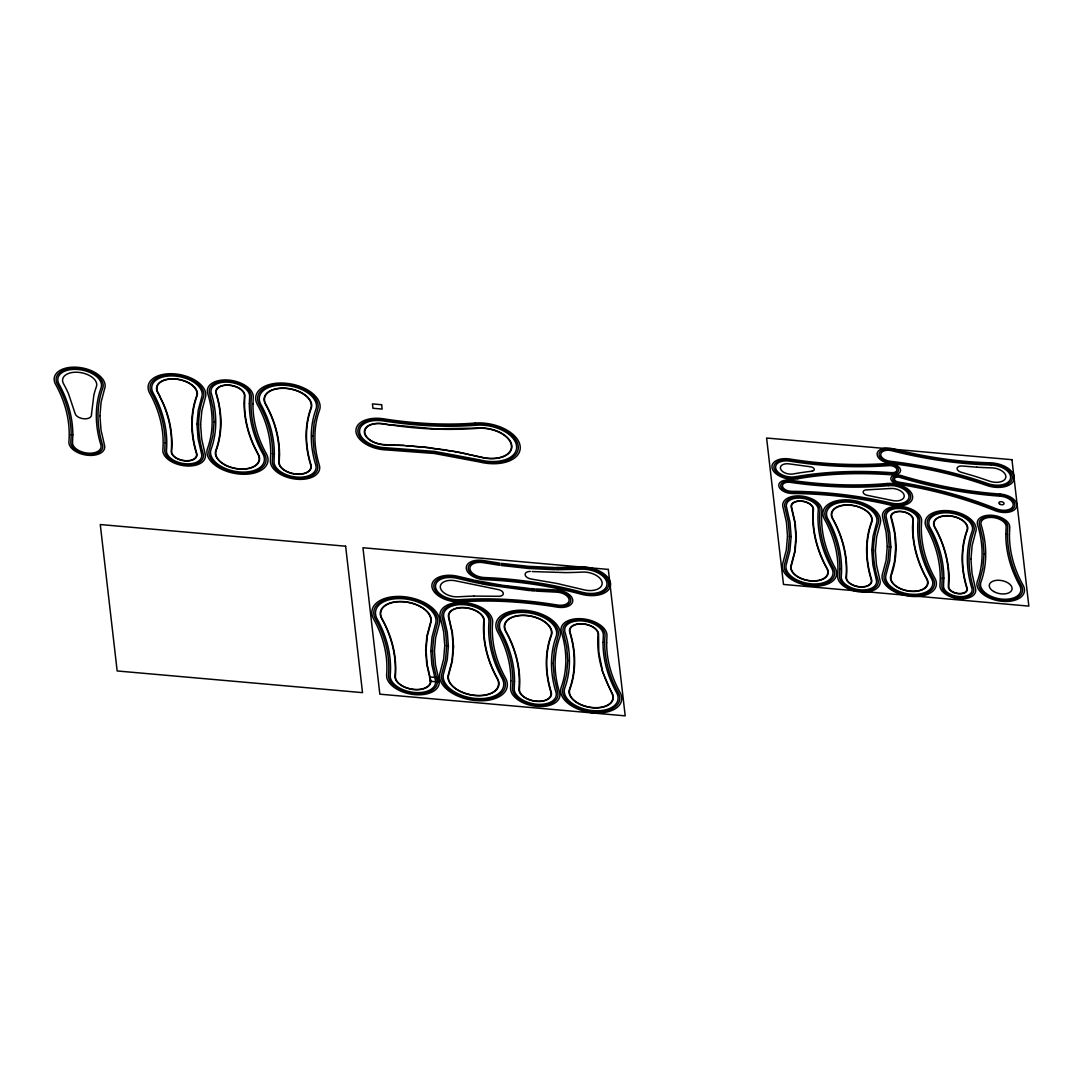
<?xml version="1.0" encoding="UTF-8"?>
<svg xmlns="http://www.w3.org/2000/svg" width="1083" height="1083" viewBox="0 0 1083 1083"><rect width="100%" height="100%" fill="white"/><g stroke="black" fill="none" stroke-linecap="round" stroke-linejoin="round"><path stroke-width="1.5" d="M555.417 567.533L579.676 567.032A24.11 13.835 11 0 1 610.582 583.899A24.11 13.835 11 0 1 581.246 594.215C549.812 585.768 517.417 581.043 484.913 579.716A16.448 9.436 11 0 1 466.259 568.196A16.448 9.436 11 0 1 483.817 560.615L499.777 563.16M555.796 568.71L580.258 568.196A22.147 12.698 11 0 1 608.646 583.696A22.147 12.698 11 0 1 581.693 593.159C550.029 584.644 517.39 579.879 484.629 578.552A14.485 8.312 11 0 1 468.208 568.413A14.485 8.312 11 0 1 483.668 561.725L499.723 564.297M556.12 569.726L580.759 569.198A20.442 11.723 11 0 1 606.967 583.507A20.442 11.723 11 0 1 582.085 592.252C550.205 583.683 517.349 578.877 484.385 577.537A12.779 7.324 11 0 1 469.887 568.589A12.779 7.324 11 0 1 483.532 562.7L499.683 565.285M554.198 567.519L528.179 566.301L501.226 563.363M554.577 568.697L528.342 567.465L501.199 564.5M554.889 569.699L528.49 568.467L501.172 565.488M395.322 444.978L385.467 444.68A17.761 10.18 11 0 1 364.754 432.577A17.761 10.18 11 0 1 383.071 423.927L389.569 424.902M396.784 445.275L405.218 445.492M403.81 445.411L385.534 444.91A18.154 10.41 11 0 1 364.362 432.55A18.154 10.41 11 0 1 383.098 423.71C414.356 429.058 446.372 430.628 478.036 428.326A25.423 14.58 11 0 1 511.406 445.533A25.423 14.58 11 0 1 481.366 457.148L460.816 452.843M404.866 445.709L413.34 446.088M406.477 445.803L425.497 447.252M532.173 571.567L565.759 572.609A246.924 141.629 11 0 0 582.194 572.081A15.595 8.948 11 0 1 602.175 582.992A15.595 8.948 11 0 1 583.196 589.653L557.231 583.52L530.765 578.945A6.498 3.736 11 0 1 525.106 574.599A6.498 3.736 11 0 1 530.332 571.431M535.923 588.962L555.728 589.951A14.742 8.461 11 0 1 572.731 600.117A14.742 8.461 11 0 1 557.298 607.143C525.526 601.918 493.171 599.698 461.02 601.85A22.405 12.847 11 0 1 431.9 586.458A22.405 12.847 11 0 1 458.705 576.494L473.677 580.041M536.112 590.127L556.053 591.115A12.779 7.324 11 0 1 570.795 599.928A12.779 7.324 11 0 1 557.407 606.02C525.404 600.754 492.806 598.52 460.397 600.686A20.442 11.723 11 0 1 433.836 586.648A20.442 11.723 11 0 1 458.299 577.564L473.393 581.138M536.275 591.128L556.337 592.13A11.074 6.349 11 0 1 569.103 599.765A11.074 6.349 11 0 1 557.515 605.045C525.296 599.752 492.481 597.505 459.869 599.684A18.736 10.749 11 0 1 435.515 586.81A18.736 10.749 11 0 1 457.933 578.484L473.136 582.085M534.636 588.868L530.738 588.556M534.812 590.032L530.887 589.721M534.961 591.034L531.022 590.722M414.044 446.372L428.841 447.631M529.438 588.448L502.106 585.24L474.841 580.298M529.587 589.612L484.426 583.385M529.709 590.614L487.729 584.996M535.923 701.107L537.195 701.215A16.055 9.206 11 0 0 545.994 699.956L546.468 699.74A16.055 9.206 11 0 0 550.841 692.01C545.142 673.694 544.397 653.455 551.044 635.274A23.718 13.605 11 0 0 526.473 615.631A23.718 13.605 11 0 0 505.978 631.294C515.779 648.812 521.126 669.118 519.42 689.235A16.055 9.206 11 0 0 523.59 696.531L523.996 696.829A16.055 9.206 11 0 0 535.828 701.107L535.828 701.107M425.781 447.509L429.518 447.712M429.328 447.915L446.426 450.068M430.032 448.01L455.577 451.625M389.582 424.671L434.811 428.827L477.914 428.083A25.816 14.81 11 0 1 511.785 445.573A25.816 14.81 11 0 1 481.285 457.364L467.694 454.237M446.941 450.379L460.424 452.532M455.984 451.922L467.044 453.872M486.565 584.793L481.353 583.791M483.275 583.168L481.542 582.83M480.405 582.6L474.557 581.395M480.202 583.561L477.847 583.087M476.669 582.844L474.313 582.343M833.206 519.366L832.813 518.662A20.306 11.656 11 0 1 850.372 505.247A20.306 11.656 11 0 1 871.409 522.06C864.654 540.485 865.425 560.994 871.192 579.554A12.644 7.256 11 0 1 859.767 586.756A12.644 7.256 11 0 1 846.432 577.361C848.111 557.528 843.048 537.493 833.599 520.084L832.448 518.689A20.712 11.872 11 0 1 850.345 505.016A20.712 11.872 11 0 1 871.788 522.155C865.046 540.552 865.818 561.021 871.571 579.554A13.037 7.486 11 0 1 859.794 586.986A13.037 7.486 11 0 1 846.053 577.307C847.732 557.488 842.655 537.493 833.233 520.111M159.553 395.417L158.023 392.56A20.306 11.656 11 0 1 175.568 379.145A20.306 11.656 11 0 1 196.619 395.972C189.85 414.383 190.635 434.892 196.402 453.452A12.644 7.256 11 0 1 184.976 460.654A12.644 7.256 11 0 1 171.642 451.273C173.104 432.198 168.907 412.447 159.431 395.918M160.284 396.852L157.658 392.587A20.712 11.872 11 0 1 175.541 378.915A20.712 11.872 11 0 1 196.998 396.067C190.242 414.451 191.028 434.933 196.781 453.466A13.037 7.486 11 0 1 185.003 460.884A13.037 7.486 11 0 1 171.249 451.205C172.82 432.659 168.488 413.896 160.149 397.339M254.126 446.724L257.984 454.291A22.012 12.63 11 0 1 238.964 468.831A22.012 12.63 11 0 1 216.153 450.596C222.854 432.307 222.096 411.919 216.37 393.495A14.35 8.231 11 0 1 229.325 385.318A14.35 8.231 11 0 1 244.46 395.972C243.012 413.246 246.667 430.75 253.977 446.413M602.189 670.77L611.692 693.012A22.012 12.63 11 0 1 592.672 707.551A22.012 12.63 11 0 1 569.861 689.316C576.562 671.027 575.804 650.639 570.078 632.201A14.35 8.231 11 0 1 583.033 624.038A14.35 8.231 11 0 1 598.168 634.692C596.178 655.12 602.324 675.237 612.057 692.985A22.405 12.847 11 0 1 592.699 707.781A22.405 12.847 11 0 1 569.482 689.221C576.17 670.959 575.411 650.612 569.685 632.201A14.742 8.461 11 0 1 583.006 623.808A14.742 8.461 11 0 1 598.547 634.746L598.791 652.426L602.378 670.133M72.832 434.703L72.534 442.392A14.485 8.312 11 0 0 87.804 453.141A14.485 8.312 11 0 0 100.881 444.896C95.142 426.472 94.383 406.098 101.085 387.809A22.147 12.698 11 0 0 78.152 369.479A22.147 12.698 11 0 0 59.01 384.099C67.606 399.505 72.845 416.982 72.832 434.703M99.934 415.723L101.017 430.073L104.442 444.964A18.154 10.41 11 0 1 88.048 455.293A18.154 10.41 11 0 1 68.906 441.823C70.612 421.869 65.305 401.739 55.585 384.357A25.816 14.81 11 0 1 77.895 367.313A25.816 14.81 11 0 1 104.645 388.689L101.112 402.064L99.934 415.723M453.56 646.741L452.356 660.996L448.836 674.289A25.423 14.58 11 0 0 475.18 695.34A25.423 14.58 11 0 0 497.151 678.554C487.404 661.144 482.111 640.987 483.803 621.006A17.761 10.18 11 0 0 465.081 607.82A17.761 10.18 11 0 0 449.039 617.933L452.45 632.689L453.56 646.741M912.536 527.096C912.441 545.209 917.775 563.092 926.561 578.836A18.614 10.668 11 0 1 910.478 591.128A18.614 10.668 11 0 1 891.201 575.723C898.01 557.176 897.225 536.545 891.431 517.85A10.938 6.281 11 0 1 901.313 511.623A10.938 6.281 11 0 1 912.847 519.745L912.536 527.096M943.848 578.132L943.55 585.822A14.485 8.312 11 0 0 958.821 596.571A14.485 8.312 11 0 0 971.898 588.326C966.171 569.902 965.413 549.528 972.114 531.252A22.147 12.698 11 0 0 949.168 512.909A22.147 12.698 11 0 0 930.026 527.529C938.623 542.935 943.875 560.412 943.848 578.132M948.64 578.755L948.329 586.566A9.639 5.523 11 0 0 958.496 593.728A9.639 5.523 11 0 0 967.187 588.231C961.352 569.468 960.594 548.702 967.417 530.088A17.301 9.923 11 0 0 949.493 515.752A17.301 9.923 11 0 0 934.548 527.177C943.307 542.881 948.654 560.696 948.64 578.755M949.033 578.796L948.722 586.634A9.246 5.293 11 0 0 958.469 593.484A9.246 5.293 11 0 0 966.808 588.231C960.973 569.428 960.188 548.648 967.038 529.993A16.908 9.693 11 0 0 949.52 515.995A16.908 9.693 11 0 0 934.913 527.15C943.686 542.881 949.046 560.71 949.033 578.796M970.95 559.153L972.033 573.503L975.458 588.394A18.154 10.41 11 0 1 959.064 598.737A18.154 10.41 11 0 1 939.936 585.253C941.628 565.299 936.335 545.169 926.615 527.8A25.816 14.81 11 0 1 948.925 510.743A25.816 14.81 11 0 1 975.661 532.132L972.141 545.494L970.95 559.153M984.041 553.751L982.836 568.237L979.249 581.801A22.147 12.698 11 0 0 1002.195 600.144A22.147 12.698 11 0 0 1021.337 585.524C1011.468 567.898 1006.093 547.47 1007.813 527.231A14.485 8.312 11 0 0 992.542 516.483A14.485 8.312 11 0 0 979.465 524.727L982.877 539.415L984.041 553.751M1005.823 534.271C1005.728 552.249 1011.021 570.01 1019.739 585.646A20.442 11.723 11 0 1 1002.073 599.143A20.442 11.723 11 0 1 980.9 582.221C987.642 563.81 986.884 543.3 981.117 524.754A12.779 7.324 11 0 1 992.664 517.484A12.779 7.324 11 0 1 1006.134 526.974L1005.823 534.271M1009.451 534.731C1009.356 552.465 1014.568 569.969 1023.164 585.389A24.11 13.835 11 0 1 1002.33 601.309A24.11 13.835 11 0 1 977.353 581.341C984 563.187 983.242 542.976 977.556 524.686A16.448 9.436 11 0 1 992.407 515.318A16.448 9.436 11 0 1 1009.749 527.529L1009.451 534.731M165.09 442.676L164.792 450.203A19.589 11.236 11 0 0 185.45 464.742A19.589 11.236 11 0 0 203.144 453.587C197.526 435.515 196.754 415.561 203.333 397.637A27.265 15.636 11 0 0 175.108 375.07A27.265 15.636 11 0 0 151.539 393.061C159.973 408.169 165.103 425.308 165.09 442.676M244.541 402.984C244.392 420.935 249.659 438.656 258.35 454.264A22.405 12.847 11 0 1 238.991 469.061A22.405 12.847 11 0 1 215.774 450.501C222.462 432.239 221.717 411.892 215.991 393.481A14.742 8.461 11 0 1 229.298 385.088A14.742 8.461 11 0 1 244.853 396.026L244.541 402.984M249.334 403.607C249.185 421.219 254.343 438.601 262.871 453.912A27.265 15.636 11 0 1 239.316 471.917A27.265 15.636 11 0 1 211.077 449.337C217.642 431.427 216.898 411.445 211.28 393.386A19.589 11.236 11 0 1 228.973 382.231A19.589 11.236 11 0 1 249.632 396.784L249.334 403.607M252.962 404.081C252.813 421.422 257.876 438.574 266.296 453.655A30.933 17.734 11 0 1 239.56 474.07A30.933 17.734 11 0 1 207.53 448.457C214.014 430.79 213.243 411.12 207.719 393.319A23.257 13.348 11 0 1 228.716 380.079A23.257 13.348 11 0 1 253.246 397.339L252.962 404.081M312.96 436.259L314.056 450.582L317.387 464.973A23 13.186 11 0 1 296.62 478.077A23 13.186 11 0 1 272.361 460.992C274.026 441.431 268.855 421.68 259.311 404.636A30.662 17.585 11 0 1 285.817 384.384A30.662 17.585 11 0 1 317.576 409.78L314.151 422.722L312.96 436.259M425.646 650.003L426.702 664.177L430.168 679.285A17.761 10.18 11 0 1 414.126 689.397A17.761 10.18 11 0 1 395.403 676.212C397.109 656.23 391.802 636.059 382.055 618.664A25.423 14.58 11 0 1 404.027 601.877A25.423 14.58 11 0 1 430.371 622.928L426.864 636.154L425.646 650.003M426.039 650.044L427.162 664.637L430.547 679.298A18.154 10.41 11 0 1 414.153 689.627A18.154 10.41 11 0 1 395.011 676.158C396.716 656.203 391.423 636.073 381.69 618.691A25.816 14.81 11 0 1 404.013 601.647A25.816 14.81 11 0 1 430.75 623.023L427.244 636.235L426.039 650.044M430.831 650.68L431.86 664.569L435.258 679.379A23 13.186 11 0 1 414.491 692.484A23 13.186 11 0 1 390.232 675.413C391.897 655.824 386.712 636.087 377.182 619.043A30.662 17.585 11 0 1 403.675 598.791A30.662 17.585 11 0 1 435.447 624.187L432.009 637.129L430.831 650.68M432.51 650.897L433.579 664.948L436.909 679.42A24.706 14.174 11 0 1 414.599 693.486A24.706 14.174 11 0 1 388.553 675.142C390.205 655.702 385.061 636.087 375.584 619.165A32.368 18.56 11 0 1 403.566 597.789A32.368 18.56 11 0 1 437.099 624.593L433.647 637.697L432.51 650.897M434.445 651.14L435.474 664.84L438.818 679.461A26.669 15.297 11 0 1 414.735 694.636A26.669 15.297 11 0 1 386.617 674.844C388.256 655.553 383.152 636.1 373.757 619.314A34.331 19.697 11 0 1 403.431 596.638A34.331 19.697 11 0 1 438.994 625.067L435.623 637.806L434.445 651.14M444.761 645.671L443.651 659.033L440.212 672.15A34.331 19.697 11 0 0 475.775 700.579A34.331 19.697 11 0 0 505.45 677.904C496.041 661.131 490.965 641.65 492.603 622.373A26.669 15.297 11 0 0 464.472 602.581A26.669 15.297 11 0 0 440.388 617.757L443.651 631.849L444.761 645.671M446.697 645.779L445.56 659.52L442.121 672.611A32.368 18.56 11 0 0 475.654 699.428A32.368 18.56 11 0 0 503.622 678.053C494.146 661.131 489.002 641.515 490.653 622.075A24.706 14.174 11 0 0 464.607 603.732A24.706 14.174 11 0 0 442.297 617.797L445.627 632.269L446.697 645.779M448.389 646.131L447.265 659.696L443.759 673.03A30.662 17.585 11 0 0 475.532 698.427A30.662 17.585 11 0 0 502.038 678.175C492.494 661.131 487.309 641.38 488.974 621.804A23 13.186 11 0 0 464.729 604.734A23 13.186 11 0 0 443.949 617.824L447.279 632.228L448.389 646.131M453.168 646.754L451.963 660.982L448.457 674.195A25.816 14.81 11 0 0 475.207 695.57A25.816 14.81 11 0 0 497.517 678.527C487.783 661.144 482.504 641.014 484.196 621.06A18.154 10.41 11 0 0 465.054 607.59A18.154 10.41 11 0 0 448.66 617.919L452.044 632.58L453.168 646.754M553.156 663.432L554.266 677.741L557.583 692.145A23 13.186 11 0 1 536.816 705.236A23 13.186 11 0 1 512.557 688.165C514.222 668.59 509.051 648.839 499.507 631.795A30.662 17.585 11 0 1 526.013 611.557A30.662 17.585 11 0 1 557.772 636.953L554.347 649.881L553.156 663.432M603.041 642.327C602.879 659.926 608.037 677.322 616.579 692.633A27.265 15.636 11 0 1 593.024 710.624A27.265 15.636 11 0 1 564.784 688.057C571.35 670.133 570.606 650.166 564.988 632.106A19.589 11.236 11 0 1 582.681 620.952A19.589 11.236 11 0 1 603.339 635.491L603.041 642.327M606.67 642.801C606.507 660.143 611.584 677.281 620.004 692.362A30.933 17.734 11 0 1 593.267 712.79A30.933 17.734 11 0 1 561.238 687.177C567.709 669.511 566.951 649.841 561.414 632.039A23.257 13.348 11 0 1 582.424 618.799A23.257 13.348 11 0 1 606.954 636.059L606.67 642.801M839.88 568.778L839.582 576.291A19.589 11.236 11 0 0 860.24 590.844A19.589 11.236 11 0 0 877.934 579.676C872.329 561.617 871.558 541.662 878.137 523.739A27.265 15.636 11 0 0 849.898 501.158A27.265 15.636 11 0 0 826.343 519.163C834.763 534.271 839.907 551.396 839.88 568.778M196.971 424.13L198.067 438.696L201.492 453.547A17.883 10.261 11 0 1 185.328 463.741A17.883 10.261 11 0 1 166.471 450.46C168.163 430.479 162.856 410.335 153.136 392.939A25.559 14.661 11 0 1 175.216 376.072A25.559 14.661 11 0 1 201.695 397.231L198.216 410.24L196.971 424.13M200.599 424.604L201.668 438.926L205.053 453.628A21.552 12.36 11 0 1 185.586 465.893A21.552 12.36 11 0 1 162.843 449.892C164.521 430.208 159.296 410.349 149.711 393.197A29.227 16.759 11 0 1 174.972 373.906A29.227 16.759 11 0 1 205.242 398.111L201.831 410.917L200.599 424.604M214.082 421.883L212.891 435.894L209.425 448.931A28.957 16.611 11 0 0 239.438 472.919A28.957 16.611 11 0 0 264.455 453.791C254.843 436.639 249.645 416.738 251.31 397.041A21.294 12.211 11 0 0 228.851 381.23A21.294 12.211 11 0 0 209.628 393.359L212.999 408.007L214.082 421.883M270.723 453.601L270.425 460.695A24.963 14.323 11 0 0 296.756 479.228A24.963 14.323 11 0 0 319.295 465.013C313.799 447.333 313.055 427.785 319.485 410.254A32.625 18.722 11 0 0 285.682 383.233A32.625 18.722 11 0 0 257.483 404.771C265.768 419.635 270.791 436.503 270.723 453.601M274.337 454.061L274.053 461.263A21.294 12.211 11 0 0 274.337 464.025L274.486 464.472A21.294 12.211 11 0 0 301.074 477.17L301.778 477.129A21.294 12.211 11 0 0 316.033 468.14L316.074 467.721A21.294 12.211 11 0 0 315.735 464.945C310.158 447.008 309.4 427.176 315.925 409.374A28.957 16.611 11 0 0 285.926 385.386A28.957 16.611 11 0 0 260.895 404.514C269.315 419.595 274.419 436.72 274.337 454.061M279.13 454.684L278.832 462.008A16.448 9.436 11 0 0 296.173 474.219A16.448 9.436 11 0 0 311.024 464.851C305.338 446.562 304.58 426.35 311.241 408.21A24.11 13.835 11 0 0 286.25 388.242A24.11 13.835 11 0 0 265.416 404.162C273.985 419.541 279.211 436.99 279.13 454.684M279.522 454.738L279.224 462.075A16.055 9.206 11 0 0 285.479 470.739L286.007 471.037A16.055 9.206 11 0 0 295.293 473.894L296.661 474.029A16.055 9.206 11 0 0 307.734 471.782L308.086 471.538A16.055 9.206 11 0 0 310.645 464.851C304.959 446.521 304.188 426.296 310.848 408.115A23.718 13.605 11 0 0 286.278 388.472A23.718 13.605 11 0 0 265.782 404.135C274.378 419.541 279.604 437.018 279.522 454.738M510.919 680.76L510.621 687.854A24.963 14.323 11 0 0 536.951 706.4A24.963 14.323 11 0 0 559.491 692.172C553.995 674.506 553.251 654.958 559.681 637.413A32.625 18.722 11 0 0 525.878 610.392A32.625 18.722 11 0 0 497.679 631.944C505.964 646.808 510.986 663.676 510.919 680.76M514.533 681.234L514.249 688.422A21.294 12.211 11 0 0 514.533 691.198L514.682 691.631A21.294 12.211 11 0 0 531.333 703.354L532.051 703.517A21.294 12.211 11 0 0 556.229 695.313L556.269 694.88A21.294 12.211 11 0 0 555.931 692.105C550.354 674.168 549.609 654.335 556.12 636.533A28.957 16.611 11 0 0 526.121 612.558A28.957 16.611 11 0 0 501.091 631.673C509.511 646.768 514.615 663.879 514.533 681.234M519.326 681.857L519.028 689.181A16.448 9.436 11 0 0 536.369 701.378A16.448 9.436 11 0 0 551.22 692.023C545.534 673.734 544.776 653.509 551.437 635.369A24.11 13.835 11 0 0 526.446 615.401A24.11 13.835 11 0 0 505.612 631.321C514.195 646.713 519.407 664.163 519.326 681.857M567.79 660.603L566.585 674.614L563.133 687.651A28.957 16.611 11 0 0 593.132 711.626A28.957 16.611 11 0 0 618.163 692.511C608.551 675.359 603.353 655.459 605.018 635.762A21.294 12.211 11 0 0 582.559 619.95A21.294 12.211 11 0 0 563.322 632.079L566.707 646.713L567.79 660.603M787.503 536.085L786.326 549.934L782.819 563.201A27.522 15.785 11 0 0 811.329 585.984A27.522 15.785 11 0 0 835.115 567.817C825.449 550.557 820.21 530.562 821.889 510.743A19.86 11.385 11 0 0 800.946 496A19.86 11.385 11 0 0 783.023 507.304L786.42 522.101L787.503 536.085M789.453 536.342L788.262 550.299L784.728 563.674A25.559 14.661 11 0 0 811.194 584.834A25.559 14.661 11 0 0 833.287 567.952C823.554 550.557 818.261 530.413 819.953 510.431A17.883 10.261 11 0 0 801.082 497.151A17.883 10.261 11 0 0 784.931 507.345L788.356 522.196L789.453 536.342M791.131 536.559L789.94 550.611L786.38 564.081A23.853 13.686 11 0 0 811.086 583.832A23.853 13.686 11 0 0 831.69 568.088C821.889 550.57 816.568 530.277 818.274 510.174A16.191 9.287 11 0 0 801.203 498.153A16.191 9.287 11 0 0 786.583 507.372L790.021 522.317L791.131 536.559M795.924 537.168L794.705 551.504L791.077 565.245A19.007 10.898 11 0 0 810.761 580.975A19.007 10.898 11 0 0 827.182 568.426C817.191 550.597 811.749 529.912 813.482 509.43A11.331 6.498 11 0 0 801.528 501.009A11.331 6.498 11 0 0 791.294 507.467L794.8 522.683L795.924 537.168M796.303 537.222L795.084 551.572L791.456 565.34A18.614 10.668 11 0 0 810.734 580.745A18.614 10.668 11 0 0 826.816 568.467C816.812 550.584 811.357 529.898 813.103 509.362A10.938 6.281 11 0 0 801.555 501.239A10.938 6.281 11 0 0 791.673 507.467L795.193 522.751L796.303 537.222M871.774 550.232L872.857 564.798L876.282 579.649A17.883 10.261 11 0 1 860.132 589.842A17.883 10.261 11 0 1 841.261 576.562C842.967 556.581 837.66 536.437 827.926 519.028A25.559 14.661 11 0 1 850.02 502.16A25.559 14.661 11 0 1 876.485 523.319L873.02 536.342L871.774 550.232M875.389 550.706L876.472 565.069L879.843 579.716A21.552 12.36 11 0 1 860.376 591.995A21.552 12.36 11 0 1 837.646 575.994C839.311 556.31 834.1 536.451 824.515 519.298A29.227 16.759 11 0 1 849.762 500.008A29.227 16.759 11 0 1 880.032 524.199L876.621 537.019L875.389 550.706M887.261 546.468L886.084 560.317L882.577 573.584A27.522 15.785 11 0 0 911.087 596.367A27.522 15.785 11 0 0 934.873 578.2C925.207 560.94 919.954 540.931 921.633 521.126A19.86 11.385 11 0 0 900.704 506.384A19.86 11.385 11 0 0 882.767 517.688L886.165 532.43L887.261 546.468M889.197 546.712L888.006 560.669L884.473 574.044A25.559 14.661 11 0 0 910.952 595.217A25.559 14.661 11 0 0 933.032 578.336C923.298 560.94 918.005 540.796 919.697 520.815A17.883 10.261 11 0 0 900.839 507.534A17.883 10.261 11 0 0 884.676 517.728L888.101 532.579L889.197 546.712M890.876 546.942L889.685 560.994L886.124 574.464A23.853 13.686 11 0 0 910.83 594.215A23.853 13.686 11 0 0 931.448 578.457C921.647 560.953 916.313 540.661 918.018 520.557A16.191 9.287 11 0 0 900.948 508.536A16.191 9.287 11 0 0 886.327 517.755L889.779 532.701L890.876 546.942M895.668 547.551L894.45 561.874L890.822 575.628A19.007 10.898 11 0 0 910.505 591.359A19.007 10.898 11 0 0 926.926 578.809C916.935 560.98 911.493 540.295 913.24 519.813A11.331 6.498 11 0 0 901.286 511.393A11.331 6.498 11 0 0 891.038 517.85L894.544 533.066L895.668 547.551M71.153 434.865L70.842 442.121A16.191 9.287 11 0 0 87.913 454.143A16.191 9.287 11 0 0 102.533 444.923C96.847 426.607 96.076 406.382 102.736 388.215A23.853 13.686 11 0 0 78.03 368.464A23.853 13.686 11 0 0 57.413 384.221C66.022 399.627 71.234 417.131 71.153 434.865M942.169 578.295L941.872 585.565A16.191 9.287 11 0 0 958.942 597.572A16.191 9.287 11 0 0 973.549 588.353C967.877 570.037 967.105 549.826 973.766 531.658A23.853 13.686 11 0 0 949.06 511.907A23.853 13.686 11 0 0 928.442 527.651C937.039 543.07 942.264 560.574 942.169 578.295M91.527 413.814L91.513 414.775A8.353 4.792 11 0 1 84.108 418.81A8.353 4.792 11 0 1 75.147 413.652L68.567 393.887A245.218 140.655 11 0 0 63.531 383.748A17.301 9.923 11 0 1 78.477 372.322A17.301 9.923 11 0 1 96.401 386.645A244.88 140.452 11 0 0 93.869 395.038L91.527 413.814M796.1 476.615L795.274 476.764A13.632 7.811 11 0 1 775.875 468.912A13.632 7.811 11 0 1 789.791 461.141C822.593 466.435 855.99 467.964 889.129 465.609A5.957 3.425 11 0 1 896.792 469.142A5.957 3.425 11 0 1 891.607 472.662C859.767 470.415 827.588 471.132 796.1 476.615M797.142 477.549L796.046 477.738A15.338 8.799 11 0 1 774.237 468.912A15.338 8.799 11 0 1 789.886 460.167C822.471 465.419 855.665 466.949 888.588 464.607A7.662 4.4 11 0 1 898.43 469.156A7.662 4.4 11 0 1 891.769 473.664C860.227 471.443 828.346 472.147 797.142 477.549M797.765 478.727L796.953 478.862A17.301 9.923 11 0 1 772.341 468.912A17.301 9.923 11 0 1 789.994 459.03C822.335 464.255 855.286 465.771 887.965 463.443A9.639 5.523 11 0 1 900.339 469.156A9.639 5.523 11 0 1 891.959 474.828C860.552 472.608 828.82 473.312 797.765 478.727M811.993 471.186L811.438 471.254A254.248 145.826 11 0 0 793.054 473.975A8.786 5.036 11 0 1 780.559 468.925A8.786 5.036 11 0 1 789.521 463.917L810.815 466.827A3.804 2.18 11 0 1 814.172 468.993A3.804 2.18 11 0 1 812.331 471.146L811.993 471.186M887.979 484.642C855.408 487.58 822.525 485.996 790.197 481.353A9.368 5.374 11 0 0 780.735 486.05A9.368 5.374 11 0 0 791.835 492.332C825.138 492.562 858.44 496.407 890.876 504.028A17.03 9.774 11 0 0 910.641 495.946A17.03 9.774 11 0 0 887.979 484.642M887.302 483.492C854.974 486.402 822.335 484.818 790.238 480.216A11.331 6.498 11 0 0 778.799 485.915A11.331 6.498 11 0 0 792.228 493.496C825.287 493.726 858.345 497.544 890.524 505.098A19.007 10.898 11 0 0 912.576 496.095A19.007 10.898 11 0 0 887.302 483.492M888.574 485.644C855.787 488.609 822.701 487.012 790.143 482.328A7.662 4.4 11 0 0 782.413 486.186A7.662 4.4 11 0 0 791.497 491.316C825.016 491.547 858.535 495.418 891.174 503.081A15.338 8.799 11 0 0 908.962 495.824A15.338 8.799 11 0 0 888.574 485.644M890.253 488.501L866.874 489.868A4.738 2.721 11 0 0 863.165 492.332A4.738 2.721 11 0 0 867.7 495.418L892.026 500.427A10.478 6.011 11 0 0 904.197 495.459A10.478 6.011 11 0 0 890.253 488.501M476.317 425.226C445.289 427.595 414.031 425.7 383.314 420.921A23 13.186 11 0 0 359.583 432.117A23 13.186 11 0 0 386.414 447.793L434.283 451.354L480.338 460.004A30.662 17.585 11 0 0 516.564 445.993A30.662 17.585 11 0 0 476.317 425.226M475.126 423.06C444.544 425.389 413.747 423.521 383.49 418.81A26.669 15.297 11 0 0 355.969 431.806A26.669 15.297 11 0 0 387.078 449.973L434.269 453.479L479.62 461.994A34.331 19.697 11 0 0 520.178 446.318A34.331 19.697 11 0 0 475.126 423.06M475.762 424.225C444.951 426.58 413.896 424.685 383.396 419.947A24.706 14.174 11 0 0 357.904 431.982A24.706 14.174 11 0 0 386.726 448.809L434.269 452.342L479.999 460.925A32.368 18.56 11 0 0 518.243 446.142A32.368 18.56 11 0 0 475.762 424.225M473.907 596.097L472.716 596.124A248.224 142.374 11 0 0 458.353 596.814A13.889 7.974 11 0 1 440.294 587.27A13.889 7.974 11 0 1 456.918 581.097L498.803 589.694A5.821 3.33 11 0 1 503.297 593.389A5.821 3.33 11 0 1 499.398 596.273L473.907 596.097M990.322 462.807C957.386 461.899 924.598 456.891 892.69 448.755A13.037 7.486 11 0 0 877.149 453.425A13.037 7.486 11 0 0 890.212 463.402C922.973 467.274 955.396 474.408 986.518 485.387A20.712 11.872 11 0 0 1014.189 478.889A20.712 11.872 11 0 0 990.322 462.807M990.661 463.971C957.467 463.064 924.435 458.014 892.27 449.811A11.074 6.349 11 0 0 879.085 453.777A11.074 6.349 11 0 0 890.185 462.265C923.19 466.164 955.856 473.352 987.222 484.412A18.736 10.749 11 0 0 1012.253 478.524A18.736 10.749 11 0 0 990.661 463.971M990.945 464.986C957.534 464.066 924.286 458.989 891.918 450.731A9.368 5.374 11 0 0 880.763 454.088A9.368 5.374 11 0 0 890.145 461.263C923.366 465.189 956.262 472.432 987.818 483.573A17.03 9.774 11 0 0 1010.574 478.212A17.03 9.774 11 0 0 990.945 464.986M976.812 467.193L961.948 465.988A5.618 3.222 11 0 0 957.115 468.276A5.618 3.222 11 0 0 960.905 472.174L973.075 475.721A250.349 143.592 11 0 1 989.524 481.163A12.184 6.985 11 0 0 1005.809 477.332A12.184 6.985 11 0 0 991.771 467.87A249.943 143.362 11 0 1 976.812 467.193M999.947 494.024C966.334 491.641 933.072 485.184 900.826 475.478A7.933 4.549 11 0 0 890.903 477.833A7.933 4.549 11 0 0 898.2 484.155C931.245 489.489 963.843 498.045 994.925 510.594A15.595 8.948 11 0 0 1016.639 506.722A15.595 8.948 11 0 0 999.947 494.024M1000.137 495.188C966.28 492.779 932.761 486.281 900.284 476.506A5.957 3.425 11 0 0 892.812 478.28A5.957 3.425 11 0 0 898.294 483.032C931.597 488.406 964.439 497.029 995.737 509.66A13.632 7.811 11 0 0 1014.73 506.275A13.632 7.811 11 0 0 1000.137 495.188M1000.299 496.19C966.226 493.767 932.49 487.228 899.811 477.386A4.264 2.437 11 0 0 894.477 478.659A4.264 2.437 11 0 0 898.389 482.057C931.908 487.458 964.953 496.136 996.455 508.861A11.927 6.836 11 0 0 1013.065 505.896A11.927 6.836 11 0 0 1000.299 496.19M1011.955 459.693L766.602 438.019L783.496 584.441L1028.85 606.114L1011.955 459.693M381.622 404.717L372.444 403.905L372.945 408.264L382.123 409.076L381.622 404.717M345.626 546.211L100.272 524.538L117.167 670.959L362.521 692.646L345.626 546.211M608.308 569.414L362.954 547.741L379.849 694.176L625.202 715.849L608.308 569.414M437.776 677.606L429.599 676.889L430.113 681.248L438.277 681.965L437.776 677.606M999.799 504.191A2.626 1.503 11 0 0 1004.009 503.825A2.626 1.503 11 0 0 1000.557 501.686A2.626 1.503 11 0 0 999.799 504.191M993.598 591.453A11.547 6.62 11 0 0 1011.969 589.558A11.547 6.62 11 0 0 996.495 580.339A11.547 6.62 11 0 0 993.598 591.453"/></g></svg>
